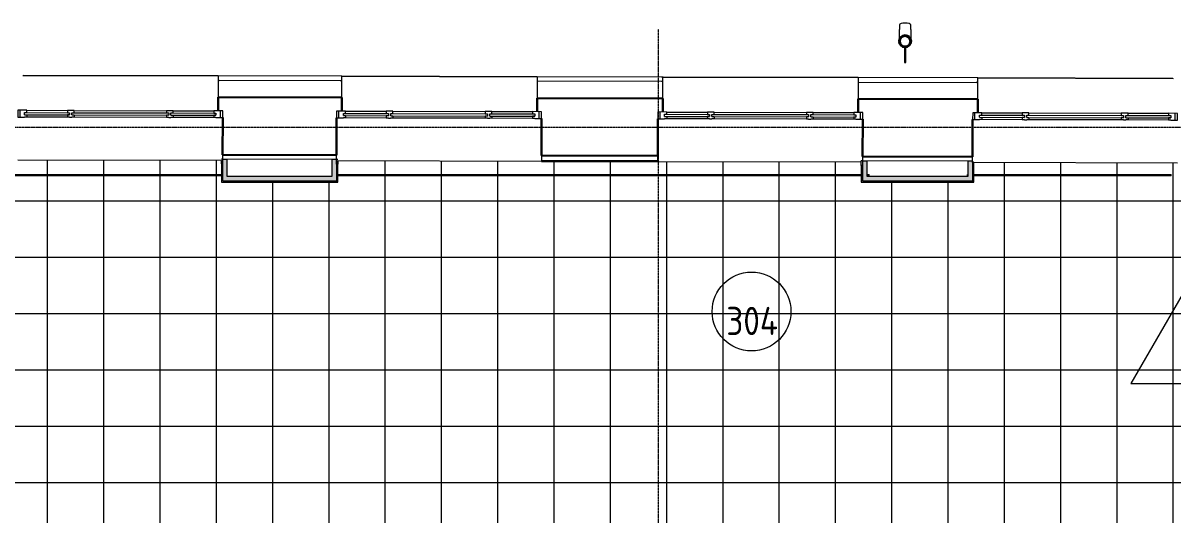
# Model space of a CAD drawing. Header units: millimetres. Extents: x -11798 to 72626, y -32713 to 44110.
# Drawn here: x 24904 to 35120, y 9502 to 13870 of the extents above; entities that cross this region are included whole.
import ezdxf

# ---------------------------------------------------------------- set-up
doc = ezdxf.new("R2010")
doc.units = ezdxf.units.MM
doc.linetypes.add('ADSK_Линия сетки', pattern=[25, 20, -2.5, 0, -2.5])
for name, color, linetype, lineweight in [('_ Окна', 7, 'Continuous', 9), ('Марки', 7, 'Continuous', 20), ('Марки помещений', 7, 'Continuous', 20), ('Обобщенные модели', 7, 'Continuous', 18), ('Окна', 7, 'Continuous', 9), ('Оси', 7, 'Continuous', 9), ('Перекрытие штриховка', 7, 'Continuous', 18), ('Стены внутренние', 7, 'Continuous', 18), ('Стены наружные', 7, 'Continuous', 18), ('Стены несущие', 7, 'Continuous', 30), ('Стены отделка', 7, 'Continuous', 30), ('Стены штриховка', 7, 'Continuous', 9)]:
    doc.layers.add(name, color=color, linetype=linetype, lineweight=lineweight)
doc.styles.add('GOST Common_2', font='GOST_Common.ttf', dxfattribs={"width": 0.9, "height": 250})

# ---------------------------------------------------------------- blocks, each defined once
blk = doc.blocks.new('окно трехпол с фрамугой - 1800 и 1820х2300_h___нов_ ок15-V35-План полов 3-го этажа')
at = {"layer": '_ Окна', "lineweight": 18}
for p, q in [((-830, 135), (-910, 135)), ((-910, 135), (-910, 75)), ((-850, 95), (-850, 115)), ((-850, 115), (-830, 115)), ((-830, 115), (-830, 135)), ((-410, 135), (-470, 135)), ((-470, 135), (-470, 115)), ((-470, 115), (-450, 115)), ((-450, 115), (-450, 95)), ((-430, 95), (-430, 115)), ((-430, 115), (-410, 115)), ((-410, 115), (-410, 135)), ((470, 135), (410, 135)), ((410, 135), (410, 115)), ((410, 115), (430, 115)), ((430, 115), (430, 95)), ((450, 95), (450, 115)), ((450, 115), (470, 115)), ((470, 115), (470, 135)), ((830, 135), (830, 115)), ((910, 135), (830, 135)), ((830, 115), (850, 115)), ((850, 115), (850, 95)), ((910, 75), (910, 135)), ((-910, 75), (-850, 75)), ((-850, 95), (-830, 95)), ((-830, 75), (-850, 75)), ((-830, 95), (-830, 75)), ((-470, 95), (-470, 75)), ((-450, 95), (-470, 95)), ((-450, 75), (-470, 75)), ((-450, 75), (-430, 75)), ((-430, 95), (-410, 95)), ((-410, 75), (-430, 75)), ((-410, 95), (-410, 75)), ((410, 95), (410, 75)), ((430, 95), (410, 95)), ((430, 75), (410, 75)), ((430, 75), (450, 75)), ((450, 95), (470, 95)), ((470, 75), (450, 75)), ((470, 95), (470, 75)), ((830, 95), (830, 75)), ((850, 95), (830, 95)), ((850, 75), (830, 75)), ((850, 75), (910, 75))]:
    blk.add_line(p, q, dxfattribs=at)
at = {"layer": '_ Окна'}
for p, q in [((-890, 75), (-890, 135)), ((-830, 115), (-470, 115)), ((-410, 115), (410, 115)), ((470, 115), (830, 115)), ((890, 75), (890, 135)), ((-850, 95), (-450, 95)), ((-430, 95), (430, 95)), ((450, 95), (850, 95))]:
    blk.add_line(p, q, dxfattribs=at)
at = {"layer": 'Окна'}
for p, q in [((-830, 135), (-470, 135)), ((-410, 135), (410, 135)), ((470, 135), (830, 135)), ((-470, 75), (-830, 75)), ((410, 75), (-410, 75)), ((830, 75), (470, 75))]:
    blk.add_line(p, q, dxfattribs=at)
blk = doc.blocks.new('окно трехпол с фрамугой - 1800 и 1820х2300_h___нов_ ок15-V36-План полов 3-го этажа')
at = {"layer": '_ Окна', "lineweight": 18}
for p, q in [((-830, 135), (-910, 135)), ((-910, 135), (-910, 75)), ((-850, 95), (-850, 115)), ((-850, 115), (-830, 115)), ((-830, 115), (-830, 135)), ((-410, 135), (-470, 135)), ((-470, 135), (-470, 115)), ((-470, 115), (-450, 115)), ((-450, 115), (-450, 95)), ((-430, 95), (-430, 115)), ((-430, 115), (-410, 115)), ((-410, 115), (-410, 135)), ((470, 135), (410, 135)), ((410, 135), (410, 115)), ((410, 115), (430, 115)), ((430, 115), (430, 95)), ((450, 95), (450, 115)), ((450, 115), (470, 115)), ((470, 115), (470, 135)), ((830, 135), (830, 115)), ((910, 135), (830, 135)), ((830, 115), (850, 115)), ((850, 115), (850, 95)), ((910, 75), (910, 135)), ((-910, 75), (-850, 75)), ((-850, 95), (-830, 95)), ((-830, 75), (-850, 75)), ((-830, 95), (-830, 75)), ((-470, 95), (-470, 75)), ((-450, 95), (-470, 95)), ((-450, 75), (-470, 75)), ((-450, 75), (-430, 75)), ((-430, 95), (-410, 95)), ((-410, 75), (-430, 75)), ((-410, 95), (-410, 75)), ((410, 95), (410, 75)), ((430, 95), (410, 95)), ((430, 75), (410, 75)), ((430, 75), (450, 75)), ((450, 95), (470, 95)), ((470, 75), (450, 75)), ((470, 95), (470, 75)), ((830, 95), (830, 75)), ((850, 95), (830, 95)), ((850, 75), (830, 75)), ((850, 75), (910, 75))]:
    blk.add_line(p, q, dxfattribs=at)
at = {"layer": '_ Окна'}
for p, q in [((-890, 75), (-890, 135)), ((-830, 115), (-470, 115)), ((-410, 115), (410, 115)), ((470, 115), (830, 115)), ((890, 75), (890, 135)), ((-850, 95), (-450, 95)), ((-430, 95), (430, 95)), ((450, 95), (850, 95))]:
    blk.add_line(p, q, dxfattribs=at)
at = {"layer": 'Окна'}
for p, q in [((-830, 135), (-470, 135)), ((-410, 135), (410, 135)), ((470, 135), (830, 135)), ((-470, 75), (-830, 75)), ((410, 75), (-410, 75)), ((830, 75), (470, 75))]:
    blk.add_line(p, q, dxfattribs=at)
blk = doc.blocks.new('окно трехпол с фрамугой - 1800 и 1820х2300_h___нов_ ок15-V37-План полов 3-го этажа')
at = {"layer": '_ Окна', "lineweight": 18}
for p, q in [((-830, 135), (-910, 135)), ((-910, 135), (-910, 75)), ((-850, 95), (-850, 115)), ((-850, 115), (-830, 115)), ((-830, 115), (-830, 135)), ((-410, 135), (-470, 135)), ((-470, 135), (-470, 115)), ((-470, 115), (-450, 115)), ((-450, 115), (-450, 95)), ((-430, 95), (-430, 115)), ((-430, 115), (-410, 115)), ((-410, 115), (-410, 135)), ((470, 135), (410, 135)), ((410, 135), (410, 115)), ((410, 115), (430, 115)), ((430, 115), (430, 95)), ((450, 95), (450, 115)), ((450, 115), (470, 115)), ((470, 115), (470, 135)), ((830, 135), (830, 115)), ((910, 135), (830, 135)), ((830, 115), (850, 115)), ((850, 115), (850, 95)), ((910, 75), (910, 135)), ((-910, 75), (-850, 75)), ((-850, 95), (-830, 95)), ((-830, 75), (-850, 75)), ((-830, 95), (-830, 75)), ((-470, 95), (-470, 75)), ((-450, 95), (-470, 95)), ((-450, 75), (-470, 75)), ((-450, 75), (-430, 75)), ((-430, 95), (-410, 95)), ((-410, 75), (-430, 75)), ((-410, 95), (-410, 75)), ((410, 95), (410, 75)), ((430, 95), (410, 95)), ((430, 75), (410, 75)), ((430, 75), (450, 75)), ((450, 95), (470, 95)), ((470, 75), (450, 75)), ((470, 95), (470, 75)), ((830, 95), (830, 75)), ((850, 95), (830, 95)), ((850, 75), (830, 75)), ((850, 75), (910, 75))]:
    blk.add_line(p, q, dxfattribs=at)
at = {"layer": '_ Окна'}
for p, q in [((-890, 75), (-890, 135)), ((-830, 115), (-470, 115)), ((-410, 115), (410, 115)), ((470, 115), (830, 115)), ((890, 75), (890, 135)), ((-850, 95), (-450, 95)), ((-430, 95), (430, 95)), ((450, 95), (850, 95))]:
    blk.add_line(p, q, dxfattribs=at)
at = {"layer": 'Окна'}
for p, q in [((-830, 135), (-470, 135)), ((-410, 135), (410, 135)), ((470, 135), (830, 135)), ((-470, 75), (-830, 75)), ((410, 75), (-410, 75)), ((830, 75), (470, 75))]:
    blk.add_line(p, q, dxfattribs=at)
blk = doc.blocks.new('окно трехпол с фрамугой - 1800 и 1820х2300_h___нов_ ок15-V38-План полов 3-го этажа')
at = {"layer": '_ Окна', "lineweight": 18}
for p, q in [((-830, 135), (-910, 135)), ((-910, 135), (-910, 75)), ((-850, 95), (-850, 115)), ((-850, 115), (-830, 115)), ((-830, 115), (-830, 135)), ((-410, 135), (-470, 135)), ((-470, 135), (-470, 115)), ((-470, 115), (-450, 115)), ((-450, 115), (-450, 95)), ((-430, 95), (-430, 115)), ((-430, 115), (-410, 115)), ((-410, 115), (-410, 135)), ((470, 135), (410, 135)), ((410, 135), (410, 115)), ((410, 115), (430, 115)), ((430, 115), (430, 95)), ((450, 95), (450, 115)), ((450, 115), (470, 115)), ((470, 115), (470, 135)), ((830, 135), (830, 115)), ((910, 135), (830, 135)), ((830, 115), (850, 115)), ((850, 115), (850, 95)), ((910, 75), (910, 135)), ((-910, 75), (-850, 75)), ((-850, 95), (-830, 95)), ((-830, 75), (-850, 75)), ((-830, 95), (-830, 75)), ((-470, 95), (-470, 75)), ((-450, 95), (-470, 95)), ((-450, 75), (-470, 75)), ((-450, 75), (-430, 75)), ((-430, 95), (-410, 95)), ((-410, 75), (-430, 75)), ((-410, 95), (-410, 75)), ((410, 95), (410, 75)), ((430, 95), (410, 95)), ((430, 75), (410, 75)), ((430, 75), (450, 75)), ((450, 95), (470, 95)), ((470, 75), (450, 75)), ((470, 95), (470, 75)), ((830, 95), (830, 75)), ((850, 95), (830, 95)), ((850, 75), (830, 75)), ((850, 75), (910, 75))]:
    blk.add_line(p, q, dxfattribs=at)
at = {"layer": '_ Окна'}
for p, q in [((-890, 75), (-890, 135)), ((-830, 115), (-471, 115)), ((-410, 115), (410, 115)), ((470, 115), (830, 115)), ((890, 75), (890, 135)), ((-850, 95), (-450, 95)), ((-430, 95), (430, 95)), ((450, 95), (850, 95))]:
    blk.add_line(p, q, dxfattribs=at)
at = {"layer": 'Окна'}
for p, q in [((-830, 135), (-470, 135)), ((-410, 135), (410, 135)), ((470, 135), (830, 135)), ((-470, 75), (-830, 75)), ((410, 75), (-410, 75)), ((830, 75), (470, 75))]:
    blk.add_line(p, q, dxfattribs=at)
blk = doc.blocks.new('Водосток - Тип 1 _карниз больше 490мм_-5185615-План полов 3-го этажа')
at = {"layer": 'Обобщенные модели', "lineweight": 9}
h = blk.add_hatch(dxfattribs=at)
h.set_pattern_fill('FP_64', color=256, style=0, pattern_type=2)
h.set_pattern_definition([(45, (-32615.11, -13548.13), (-106.066, 106.066), [])])
h.paths.add_polyline_path([(125, 110), (147, 115), (164, 129), (174, 149), (174, 171), (164, 191), (147, 205), (125, 210), (102, 204), (86, 191), (76, 171), (77, 147), (86, 129), (103, 115), (118, 112)])
at = {"layer": 'Обобщенные модели'}
for p, q in [((75, 306), (75, 264)), ((175, 264), (175, 306)), ((120, 109), (120, -30)), ((130, -30), (130, 109)), ((120, -30), (130, -30))]:
    blk.add_line(p, q, dxfattribs=at)
at = {"layer": 'Обобщенные модели', "flags": 128}
for points in [[(75, 173), (75, 174), (75, 177), (75, 180), (75, 183), (75, 186), (75, 190), (75, 193), (75, 197), (75, 201), (75, 205), (75, 210), (75, 214), (75, 219), (75, 224), (75, 229), (75, 234), (75, 239), (75, 245), (75, 250), (75, 256), (75, 261), (75, 264)], [(175, 264), (175, 258), (175, 252), (175, 247), (175, 242), (175, 236), (175, 231), (175, 226), (175, 221), (175, 216), (175, 212), (175, 207), (175, 203), (175, 199), (175, 195), (175, 191), (175, 188), (175, 184), (175, 181), (175, 178), (175, 175), (175, 173)]]:
    blk.add_lwpolyline(points, dxfattribs=at)
at = {"layer": 'Обобщенные модели'}
for start, end in [(90, 270), (270, 90)]:
    blk.add_arc((125, 160), 52, start, end, dxfattribs=at)
at = {"layer": 'Обобщенные модели', "lineweight": 40}
for start, end in [(90, 270), (270, 90)]:
    blk.add_arc((125, 160), 50, start, end, dxfattribs=at)
at = {"layer": 'Обобщенные модели'}
for start_param, end_param in [(4.712389, 6.283185), (3.141593, 4.712389)]:
    blk.add_ellipse((125, 306), major_axis=(-50, 0), ratio=0.309017, start_param=start_param, end_param=end_param, dxfattribs=at)
blk = doc.blocks.new('ADSK_Марка_Помещение_ОдноЗначение - Номер-159740-План полов 3-го этажа')
at = {"layer": 'Марки помещений'}
blk.add_circle((0, 0), 3.5, dxfattribs=at)
blk = doc.blocks.new('ADSK_Марка_ПерекрытиеПол - Экземпляр_Отделка пола-158379-План полов 3-го этажа')
at = {"layer": 'Марки', "color": 1, "true_color": 0xff0000}
for p, q in [((0, 9), (-5.2, 0)), ((5.2, 0), (0, 9)), ((-5.2, 0), (5.2, 0))]:
    blk.add_line(p, q, dxfattribs=at)

msp = doc.modelspace()

# ---------------------------------------------------------------- hatches: boundary and pattern name
at = {"layer": 'Перекрытие штриховка', "lineweight": 9, "true_color": 0x787878}
h = msp.add_hatch(dxfattribs=at)
h.set_pattern_fill('FP_17', color=8, style=0, pattern_type=2)
h.set_pattern_definition([(0, (2622.2, 40290.47), (0, 500), []), (90, (2622.2, 40290.47), (-500, 3e-14), [])])
h.paths.add_polyline_path([(47099.468, 8834.229), (47100.384, 8833.912), (47100.212, 8834.45)])
h.paths.add_polyline_path([(49007.096, 9646.429), (49007.096, 9644.429), (49009.096, 9644.429)])
h.paths.add_polyline_path([(21623.376, 12456.238), (21623.376, 12458.238), (21621.376, 12458.238), (21622.915, 12456.7)])
h.paths.add_polyline_path([(21611.376, 12379.027), (21611.376, 12468.238), (21604.376, 12468.238), (21604.376, 12379.027)])
h.paths.add_polyline_path([(44177, 8627.057), (44195, 8627.057), (44195, 8657.057), (43450, 8657.057), (43450, 8667.057), (44205, 8667.057), (44205, 8627.057), (47090.5, 8627.057), (47091.181, 8818.398), (47096.106, 8831.965), (47105.141, 8837.166), (47106.31, 8837.479), (47108.821, 8838.683), (47148.503, 8839.444), (47148.503, 8849.468), (47161.494, 8849.468), (47161.494, 8839.444), (47379.5, 8838.716), (47383.5, 8837.872), (47383.5, 8984.398), (47405.5, 8984.398), (47405.5, 9634.429), (47400.5, 9634.429), (47400.5, 9646.429), (48979.096, 9646.429), (48979.096, 9661.937), (48989.096, 9661.937), (48989.096, 9646.429), (49007.096, 9646.464), (49007.096, 9661.937), (49019.096, 9661.937), (49019.096, 9771.578), (48567.096, 10554.465), (48574.89, 10558.965), (48569.89, 10567.625), (48614.924, 10593.625), (48609.924, 10602.285), (48617.718, 10606.785), (49019.096, 9911.578), (49019.096, 10812.296), (48937.718, 10671.344), (48929.924, 10675.844), (48924.924, 10667.184), (48879.89, 10693.184), (48874.89, 10684.524), (48867.096, 10689.024), (49019.096, 10952.296), (49019.096, 11061.937), (49007.096, 11061.937), (49007.096, 12221.937), (48989.096, 12221.818), (48989.096, 11061.937), (48979.096, 11061.937), (48979.096, 12221.937), (48125.081, 12221.937), (48120.997, 12661.937), (46504.055, 12661.937), (46504.055, 12141.937), (44658.5, 12141.937), (44658.5, 12151.937), (46494.055, 12151.937), (46494.055, 12661.937), (46476.055, 12661.937), (46476.055, 12171.937), (46474.055, 12171.937), (46474.055, 12169.937), (44658.5, 12169.937), (44658.5, 12201.937), (42958.5, 12201.937), (42958.5, 12169.937), (41915, 12169.937), (41915.792, 12151.937), (42958.5, 12151.937), (42958.5, 12141.937), (41915, 12141.937), (41915, 12005.617), (41425, 12005.617), (41425, 12136.937), (39855, 12136.937), (39855, 12146.937), (41438, 12146.937), (41438, 12149.937), (39855, 12150.076), (39855, 12201.937), (38986.321, 12201.937), (39675.784, 11803.687), (39672.636, 11798.187), (39682.575, 11792.448), (39669.075, 11769.066), (39679.034, 11763.316), (39675.784, 11757.687), (38906.321, 12201.937), (38825, 12201.937), (38825, 12149.937), (37896.376, 12150.076), (37896.354, 12151.937), (37894.354, 12151.937), (37888.857, 12618.597), (33349.944, 12630.546), (33349.944, 12524.238), (35102.334, 12524.238), (35102.334, 12512.238), (33349.944, 12512.238), (33349.944, 12458.238), (33347.944, 12458.238), (33347.944, 12456.238), (32352.94, 12456.238), (32352.94, 12458.238), (32350.94, 12458.605), (32350.94, 12512.238), (27699.95, 12512.238), (27699.95, 12458.238), (27697.95, 12458.238), (27697.95, 12456.238), (26667.973, 12456.238), (26667.973, 12458.238), (26665.973, 12458.262), (26665.973, 12512.238), (22074.983, 12512.238), (22074.983, 12458.238), (22072.983, 12458.238), (22072.983, 12456.238), (21636.376, 12456.238), (21636.376, 12379.027), (21626.376, 12379.027), (21626.376, 12456.238), (21623.376, 12456.238), (21623.376, 12379.027), (21611.376, 12379.027), (21611.376, 12329.027), (21571.376, 12329.027), (21571.376, 11694.027), (21611.376, 11694.027), (21611.376, 11644.027), (21511.376, 11644.027), (21511.376, 9774.027), (21611.376, 9774.027), (21611.376, 9724.027), (21571.376, 9724.027), (21571.376, 8829.027), (21611.376, 8829.027), (21611.376, 8818.238), (25324, 8818.238), (25324, 8808.238), (21611.376, 8808.238), (21611.376, 8790.238), (25324, 8790.238), (25324, 8758.238), (25409.392, 8758.238), (25406.794, 8762.738), (26216.528, 9230.238), (26221.028, 9222.444), (26230.251, 9226.47), (26255.688, 9182.411), (26264.348, 9187.411), (26268.848, 9179.616), (25539, 8758.238), (26509, 8758.238), (26333.408, 8859.616), (26337.908, 8867.411), (26329.248, 8872.411), (26355.248, 8917.444), (26346.587, 8922.444), (26351.087, 8930.238), (26641.206, 8762.738), (26638.608, 8758.238), (26724, 8758.238), (26724, 8790.238), (33794, 8790.238), (33794, 8778.238), (33744, 8778.238), (33744, 8758.238), (33829.392, 8758.238), (33826.794, 8762.738), (34723.131, 9280.238), (34727.631, 9272.444), (34736.853, 9276.47), (34762.291, 9232.411), (34770.951, 9237.411), (34775.451, 9229.616), (33959, 8758.238), (35129, 8758.238), (34866.805, 8909.616), (34871.305, 8917.411), (34862.645, 8922.411), (34888.645, 8967.444), (34879.985, 8972.444), (34884.485, 8980.238), (35261.206, 8762.738), (35258.608, 8758.238), (35344, 8758.238), (35344, 8778.238), (35294, 8778.238), (35294, 8790.238), (40024.13, 8790.238), (40023.519, 8808.238), (35294, 8808.238), (35294, 8818.238), (40024.13, 8818.238), (40024.13, 9117.345), (41980.008, 9117.345), (41980.008, 8667.057), (42380, 8667.057), (42380, 8657.057), (41970.008, 8657.057), (41970.008, 9107.345), (40034.13, 9107.345), (40034.13, 8818.238), (40054.13, 8818.238), (40054.13, 9087.345), (41950.008, 9087.345), (41950.952, 8756.13), (41952.158, 8639.057), (42380, 8638.468), (42380, 8627.057), (42430, 8627.057), (43270.045, 9112.057), (43290.045, 9077.416), (42510, 8627.057), (43450, 8627.057), (43450, 8639.057), (44174.999, 8639.057), (44175, 8637.057), (44177, 8637.057)])
h.paths.add_polyline_path([(47411.5, 8627.057), (47422.5, 8627.057), (47422.5, 9634.429), (47417.5, 9633.441), (47417.5, 8984.398), (47411.5, 8984.398), (47411.5, 8632.738)])
h.paths.add_polyline_path([(41919.032, 8627.057), (41920.268, 8628.195), (41918.13, 8815.723), (41917.061, 8815.723), (41918.13, 8713.358)])
h.paths.add_polyline_path([(41950.178, 8637.057), (41952.158, 8639.057), (41950.158, 8639.057)])
h.paths.add_polyline_path([(35248.046, 8758.238), (35251, 8758.238), (35248.046, 8759.944), (35247.061, 8758.238)])
h.paths.add_polyline_path([(33837, 8758.238), (33840.939, 8758.238), (33839.954, 8759.944)])
h.paths.add_polyline_path([(26628.046, 8758.238), (26631, 8758.238), (26628.046, 8759.944), (26627.061, 8758.238)])
h.paths.add_polyline_path([(25420.939, 8758.238), (25419.954, 8759.944), (25417, 8758.238), (25419.954, 8758.238)])
h.paths.add_polyline_path([(40054.13, 8790.238), (40054.13, 8808.238), (40034.13, 8808.238), (40034.539, 8790.238)])
h.paths.add_polyline_path([(33100, 8808.238), (26724, 8808.238), (26724, 8818.238), (33794, 8818.238), (33794, 8808.238), (33110, 8808.238)])
h.paths.add_polyline_path([(47108.5, 8818.898), (47107.352, 8820.116), (47108.021, 8819.018)])
h.paths.add_polyline_path([(47382.5, 8818.904), (47383.5, 8819.779), (47382.5, 8819.105)])
h.paths.add_polyline_path([(41938.008, 8835.928), (41938.126, 8836.215), (41938.008, 8836.215)])
h.paths.add_polyline_path([(41938.008, 9075.345), (41940.008, 9077.345), (41938.008, 9077.345)])
h.paths.add_polyline_path([(40066.13, 9075.345), (40066.13, 9077.345), (40064.141, 9077.334)])
h.paths.add_polyline_path([(48429.025, 9674.429), (47402.5, 9674.429), (47403.443, 9684.429), (48979.096, 9684.429), (48979.096, 9674.429), (48607.096, 9674.429)])
h.paths.add_polyline_path([(41902, 12169.937), (41902, 12171.937), (41900, 12171.937), (41901.538, 12170.398)])
h.paths.add_polyline_path([(41850.751, 12015.617), (41905, 12015.617), (41905, 12169.937), (41902, 12169.937), (41902, 12020.617), (41900, 12020.617), (41900, 12018.617), (41440, 12018.617), (41440, 12020.617), (41438, 12020.617), (41438, 12136.937), (41435, 12136.937), (41435, 12015.617), (41850, 12015.617)])
h.paths.add_polyline_path([(37989.601, 12136.937), (37881.53, 12136.937), (37875.951, 12610.559), (37885.951, 12610.559), (37891.531, 12146.937), (38825, 12146.937), (38825, 12136.937), (38053.06, 12136.937)])
h.paths.add_polyline_path([(41438, 12149.937), (41440, 12150.076), (41440, 12151.937), (41438.139, 12150.076)])
h.paths.add_polyline_path([(48181.489, 12231.937), (49007.096, 12231.937), (49007.096, 12249.937), (48154.853, 12249.937), (48154.755, 12251.937), (48152.837, 12251.941), (48149.243, 12661.937), (48131.487, 12661.937), (48135.081, 12231.937), (48180.73, 12231.937)])
h.paths.add_polyline_path([(49007.096, 12249.937), (49009.096, 12249.937), (49009.096, 12251.937)])
h.paths.add_polyline_path([(32350.94, 12524.238), (32350.94, 12633.176), (27699.95, 12645.42), (27699.95, 12524.238), (32263.874, 12524.238)])
h.paths.add_polyline_path([(22074.983, 12524.238), (26665.973, 12524.238), (26665.973, 12648.142), (22074.983, 12660.229), (22074.983, 12632.228)])
h.paths.add_polyline_path([(37890.833, 12618.591), (37890.857, 12618.597), (37890.807, 12620.565), (37888.857, 12618.597)])
at = {"layer": 'Стены внутренние'}
for points in [[(26682.427, 12508.238), (26717.973, 12508.238), (26717.973, 12658.266), (26677.973, 12657.449), (26677.973, 12508.238)], [(27687.95, 12468.238), (27687.733, 12657.452), (27647.95, 12657.449), (27647.95, 12468.238)], [(32402.94, 12508.238), (32402.94, 12643.463), (32362.94, 12642.575), (32362.94, 12508.238)], [(33337.944, 12468.238), (33337.682, 12642.578), (33297.944, 12642.575), (33297.944, 12468.238)], [(27647.95, 12468.238), (27647.95, 12508.238), (26677.973, 12508.238), (26677.973, 12468.238), (27212.264, 12468.238)], [(33274.196, 12468.238), (33297.944, 12468.238), (33297.944, 12508.238), (32362.94, 12508.238), (32362.94, 12468.238), (32420, 12468.238)]]:
    msp.add_hatch(color=256, dxfattribs=at).paths.add_polyline_path(points)

# ---------------------------------------------------------------- linework, layer by layer
at = {"layer": 'Оси', "linetype": 'ADSK_Линия сетки'}
for p, q in [((30549.565, -5665.072), (30549.565, 13816.284)), ((-10997.814, 12945), (56004.853, 12945))]:
    msp.add_line(p, q, dxfattribs=at)
at = {"layer": 'Стены внутренние'}
for p, q in [((26677.07, 12660.113), (26665.973, 12660.142)), ((27699.95, 12657.42), (27689.066, 12657.449)), ((32362.05, 12645.147), (32350.94, 12645.176)), ((22074.983, 12524.238), (26665.973, 12524.238)), ((26665.973, 12512.238), (22074.983, 12512.238)), ((27699.95, 12524.238), (32350.94, 12524.238)), ((32350.94, 12512.238), (27699.95, 12512.238)), ((32402.94, 12524.238), (32420, 12524.238)), ((32420, 12512.238), (32402.94, 12512.238)), ((32420, 12512.238), (32420, 12524.238)), ((33293.398, 12524.238), (33297.944, 12524.238)), ((33293.398, 12512.238), (33293.398, 12524.238)), ((33297.944, 12512.238), (33293.398, 12512.238)), ((33349.944, 12524.238), (35102.334, 12524.238)), ((35102.334, 12512.238), (33349.944, 12512.238)), ((35102.334, 12512.238), (35102.334, 12524.238))]:
    msp.add_line(p, q, dxfattribs=at)
at = {"layer": 'Стены наружные'}
for p, q in [((24904.024, 13404.783), (26639.018, 13400.216)), ((24905.027, 13405.781), (24905.024, 13404.781)), ((26639.018, 13400.216), (24905.024, 13404.781)), ((24905.027, 13405.781), (26640.021, 13401.213)), ((26640.021, 13401.213), (26640.018, 13400.213)), ((27735.017, 13398.33), (27735.014, 13397.33)), ((27735.017, 13398.33), (29470.011, 13393.763)), ((27736.014, 13397.328), (29471.008, 13392.76)), ((29470.008, 13392.763), (27736.014, 13397.328)), ((29470.011, 13393.763), (29470.008, 13392.763)), ((30589.004, 13389.817), (32323.998, 13385.249)), ((30590.007, 13390.814), (30590.004, 13389.814)), ((32323.998, 13385.249), (30590.004, 13389.814)), ((30590.007, 13390.814), (32325.001, 13386.247)), ((32325.001, 13386.247), (32324.998, 13385.247)), ((33384.997, 13383.456), (33384.995, 13382.456)), ((33384.997, 13383.456), (35119.124, 13378.891)), ((33385.995, 13382.454), (35120.989, 13377.886)), ((35119.121, 13377.891), (33385.995, 13382.453)), ((35119.124, 13378.891), (35119.121, 13377.891)), ((26665.973, 12648.142), (24857.045, 12652.904)), ((26665.973, 12620.142), (26665.973, 12648.142)), ((27699.95, 12645.42), (27699.95, 12617.42)), ((29509.029, 12640.658), (27699.95, 12645.42)), ((32350.94, 12633.176), (30542.025, 12637.938)), ((32350.94, 12605.176), (32350.94, 12645.176)), ((33339.021, 12632.575), (33339.015, 12630.575)), ((35159.009, 12625.783), (33349.944, 12630.546))]:
    msp.add_line(p, q, dxfattribs=at)
at = {"layer": 'Стены несущие'}
for p, q in [((26638.518, 13210.216), (26638.202, 13090.217)), ((27735.514, 13207.329), (26638.518, 13210.216)), ((27735.198, 13087.329), (27735.514, 13207.329)), ((29470.508, 13202.761), (29470.192, 13082.761)), ((29470.508, 13202.761), (30588.504, 13199.818)), ((30588.188, 13079.818), (30588.504, 13199.818)), ((32323.498, 13195.25), (32323.182, 13075.251)), ((33385.495, 13192.454), (32323.498, 13195.25)), ((33385.179, 13072.455), (33385.495, 13192.454)), ((26678.044, 13030.112), (26677.175, 12700.113)), ((27689.172, 12697.449), (27690.04, 13027.448)), ((29510.034, 13022.656), (29509.165, 12692.657)), ((30542.162, 12689.938), (30543.031, 13019.937)), ((32363.024, 13015.145), (32362.156, 12685.147)), ((33339.152, 12682.575), (33340.021, 13012.573)), ((26677.175, 12700.113), (27689.172, 12697.449)), ((27689.172, 12697.449), (26677.175, 12700.113)), ((29509.165, 12692.657), (30542.162, 12689.938)), ((30542.162, 12689.938), (29509.165, 12692.657)), ((32362.156, 12685.147), (33339.152, 12682.575)), ((33339.152, 12682.575), (32362.156, 12685.147))]:
    msp.add_line(p, q, dxfattribs=at)
at = {"layer": 'Стены отделка', "lineweight": 9}
for p, q in [((26639.018, 13400.216), (26638.518, 13210.216)), ((27736.014, 13397.328), (26639.018, 13400.216)), ((27735.909, 13357.328), (27736.014, 13397.328)), ((29471.008, 13392.76), (29470.903, 13352.76)), ((30576.005, 13389.851), (29471.008, 13392.76)), ((30589.004, 13389.817), (30576.005, 13389.851)), ((30588.899, 13349.817), (30589.004, 13389.817)), ((32323.998, 13385.249), (32323.893, 13345.25)), ((33385.995, 13382.454), (32323.998, 13385.249)), ((26638.913, 13360.216), (26645.913, 13360.198)), ((27735.909, 13357.328), (27720.909, 13357.367)), ((27735.514, 13207.329), (27735.909, 13357.328)), ((27735.909, 13357.328), (27735.909, 13357.328)), ((29470.903, 13352.76), (29470.508, 13202.761)), ((30588.899, 13349.817), (30575.899, 13349.851)), ((30588.504, 13199.818), (30588.899, 13349.817)), ((32323.893, 13345.25), (32323.498, 13195.25)), ((33385.889, 13342.454), (33370.89, 13342.493)), ((33385.495, 13192.454), (33385.889, 13342.454)), ((33385.889, 13342.454), (33385.995, 13382.454)), ((26638.518, 13210.216), (26638.518, 13210.216)), ((33385.495, 13192.454), (33385.495, 13192.454)), ((26677.175, 12700.113), (26677.07, 12660.113)), ((27688.961, 12617.449), (27689.172, 12697.449)), ((29509.165, 12692.657), (29509.029, 12640.658)), ((30542.025, 12637.938), (30542.162, 12689.938)), ((32362.156, 12685.147), (32361.945, 12605.147)), ((33339.021, 12632.575), (33339.152, 12682.575)), ((26676.965, 12620.113), (26665.973, 12620.142)), ((26665.973, 12620.142), (26665.973, 12458.238)), ((26677.07, 12660.113), (26676.965, 12620.113)), ((27689.066, 12657.449), (26677.07, 12660.113)), ((26677.973, 12468.238), (26677.973, 12660.111)), ((26717.973, 12658.266), (26677.973, 12658.266)), ((26717.973, 12508.238), (26717.973, 12658.266)), ((27647.95, 12658.266), (27647.95, 12508.238)), ((27687.95, 12658.266), (27647.95, 12658.266)), ((27687.95, 12658.266), (27687.95, 12468.238)), ((27699.95, 12617.42), (27688.961, 12617.449)), ((27699.95, 12458.238), (27699.95, 12617.42)), ((29509.029, 12640.658), (30542.025, 12637.938)), ((32361.945, 12605.147), (32350.94, 12605.176)), ((32350.94, 12605.176), (32350.94, 12458.238)), ((32362.94, 12645.144), (32362.05, 12645.147)), ((33339.047, 12642.575), (32362.94, 12645.144)), ((32362.94, 12468.238), (32362.94, 12645.144)), ((32402.94, 12643.463), (32362.94, 12643.463)), ((32402.94, 12508.238), (32402.94, 12643.463)), ((33297.944, 12643.463), (33297.944, 12508.238)), ((33337.944, 12643.463), (33297.944, 12643.463)), ((33337.944, 12642.578), (33337.944, 12643.463)), ((33337.944, 12642.578), (33337.944, 12468.238)), ((33349.944, 12630.546), (33339.015, 12630.575)), ((33349.944, 12458.238), (33349.944, 12630.546)), ((26677.973, 12468.238), (27687.95, 12468.238)), ((27647.95, 12508.238), (26717.973, 12508.238)), ((32362.94, 12468.238), (33337.944, 12468.238)), ((33297.944, 12508.238), (32402.94, 12508.238)), ((26667.973, 12456.238), (27697.95, 12456.238)), ((32352.94, 12456.238), (33347.944, 12456.238))]:
    msp.add_line(p, q, dxfattribs=at)
at = {"layer": 'Стены штриховка'}
for p, q in [((27720.909, 13357.367), (26645.913, 13360.198)), ((30575.899, 13349.851), (29470.903, 13352.76)), ((32323.893, 13345.25), (33370.89, 13342.493)), ((26667.973, 12620.137), (26667.973, 12456.238)), ((27697.95, 12456.238), (27697.95, 12617.425)), ((29509.034, 12642.658), (30542.03, 12639.938)), ((29509.06, 12652.658), (30542.057, 12649.938)), ((32352.94, 12605.171), (32352.94, 12456.238)), ((33347.944, 12456.238), (33347.944, 12630.551)), ((26665.973, 12458.238), (27699.95, 12458.238)), ((26665.973, 12458.238), (26665.973, 12456.238)), ((26665.973, 12456.238), (26667.973, 12456.238)), ((27697.95, 12456.238), (27699.95, 12456.238)), ((27699.95, 12456.238), (27699.95, 12458.238)), ((32350.94, 12458.238), (33349.944, 12458.238)), ((32350.94, 12458.238), (32350.94, 12456.238)), ((32350.94, 12456.238), (32352.94, 12456.238)), ((33347.944, 12456.238), (33349.944, 12456.238)), ((33349.944, 12456.238), (33349.944, 12458.238))]:
    msp.add_line(p, q, dxfattribs=at)

# ---------------------------------------------------------------- block references
at = {"layer": 'Марки', "color": 1, "true_color": 0xff0000, "xscale": 99.99999999999993, "yscale": 99.99999999999993, "zscale": 99.99999999999993}
msp.add_blockref('ADSK_Марка_ПерекрытиеПол - Экземпляр_Отделка пола-158379-План полов 3-го этажа', (35265.236, 10669.659), dxfattribs=at)
at = {"layer": 'Марки помещений', "xscale": 99.99999999999993, "yscale": 99.99999999999993, "zscale": 99.99999999999993}
msp.add_blockref('ADSK_Марка_Помещение_ОдноЗначение - Номер-159740-План полов 3-го этажа', (31376.08, 11308.325), dxfattribs=at)
at = {"layer": 'Обобщенные модели'}
msp.add_blockref('Водосток - Тип 1 _карниз больше 490мм_-5185615-План полов 3-го этажа', (32615.112, 13548.131), dxfattribs=at)
at = {"layer": 'Окна', "rotation": 359.8491625167525}
for name, p in [('окно трехпол с фрамугой - 1800 и 1820х2300_h___нов_ ок15-V35-План полов 3-го этажа', (25767.85, 12957.508)), ('окно трехпол с фрамугой - 1800 и 1820х2300_h___нов_ ок15-V36-План полов 3-го этажа', (28599.84, 12950.052)), ('окно трехпол с фрамугой - 1800 и 1820х2300_h___нов_ ок15-V37-План полов 3-го этажа', (31452.83, 12942.541)), ('окно трехпол с фрамугой - 1800 и 1820х2300_h___нов_ ок15-V38-План полов 3-го этажа', (34249.82, 12935.178))]:
    msp.add_blockref(name, p, dxfattribs=at)

# ---------------------------------------------------------------- texts
at = {"layer": 'Марки помещений', "lineweight": 9, "insert": (31381.473, 11224.743), "char_height": 250, "width": 505.8, "attachment_point": 5, "line_spacing_factor": 1.022766, "style": 'GOST Common_2'}
msp.add_mtext('\\pxqc,t1.8,3.6,5.4,7.2,9,10.8,12.6,14.4,16.2,18,19.8,21.6,23.4,25.2,27,28.8,30.6,32.4,34.2,36,37.8,39.6,41.4,43.2,45,46.8,48.6,50.4,52.2,54,55.8,57.6;{304}', dxfattribs=at)

doc.saveas('drawing.dxf')
